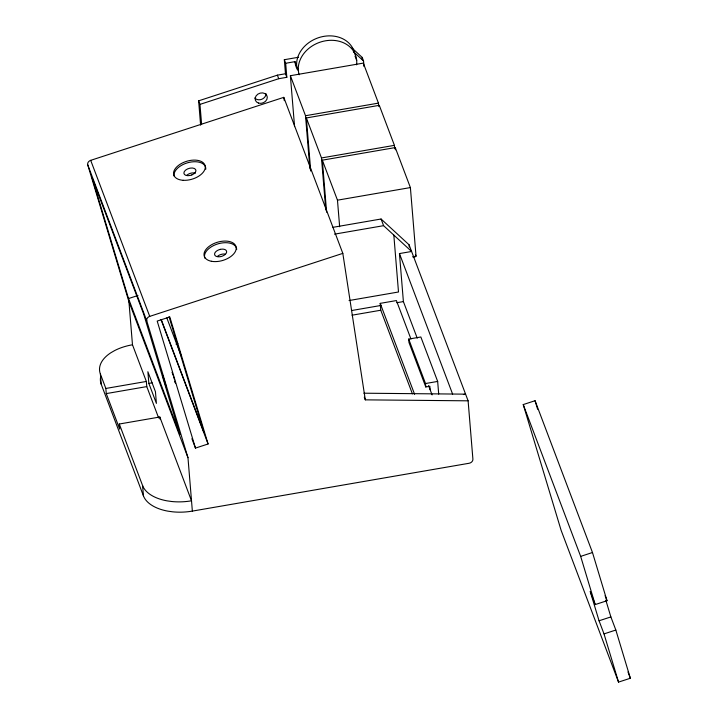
<?xml version="1.0" encoding="UTF-8"?>
<svg xmlns="http://www.w3.org/2000/svg" width="718" height="718" viewBox="0 0 718 718"><rect width="100%" height="100%" fill="white"/><g stroke="black" fill="none" stroke-linecap="round" stroke-linejoin="round"><path stroke-width="1.08" d="M200.618 125.147L198.626 100.843L277.381 75.157L285.477 73.757L286.823 77.311L278.719 78.711L199.963 104.397L201.605 124.286M90.692 160.347L283.781 97.352L342.818 253.373L365.309 399.854L468.109 400.824L472.902 459.134A4.146 3.402 -20.7 0 1 469.132 463.263L192.361 511.099A41.473 23.129 -4.7 0 1 172.571 511.808L167.859 511.144A41.473 23.129 -4.7 0 1 143.438 495.869L101.229 384.301L100.376 374.006A41.473 23.129 -4.7 0 1 110.958 352.691L114.62 350.581A41.473 23.129 -4.7 0 1 132.48 344.775L128.935 301.668L87.749 164.862A4.12 3.375 -20.7 0 1 90.692 160.347L149.721 316.378A4.12 3.375 -20.7 0 0 146.777 320.892L187.972 457.698L192.361 511.099M128.522 298.562L179.976 434.587L143.672 314.08L92.209 178.055L128.522 298.562L137.973 295.484M149.721 316.378L342.818 253.373M195.467 448.095L208.076 443.984L169.807 316.961L157.197 321.072L195.467 448.095L191.903 438.68M618.539 682.1L561.108 530.297L523.234 404.575L535.054 400.716L592.485 552.519L607.006 600.724L595.186 604.583L590.223 591.47L599.054 620.783L604.017 633.895L618.539 682.1L630.359 678.241L615.838 630.036L610.874 616.924L605.83 600.176M523.234 404.575L580.665 556.378L592.485 552.519M599.054 620.783L610.874 616.924M604.017 633.895L615.838 630.036M285.477 73.757L284.328 59.711L298.509 57.26M284.328 59.711L285.674 63.274L294.99 61.658L298.356 70.552M294.568 126.628L290.377 75.713L363.308 63.112L378.44 103.123L378.709 106.443M290.377 75.713L305.518 115.724L378.44 103.123M310.723 171.063L306.353 117.949L379.284 105.34L394.415 145.35L394.694 148.671M306.353 117.949L321.493 157.951L394.415 145.35M326.609 212.187L322.337 160.177L395.259 147.576L410.391 187.577L416.036 256.191L412.715 256.766M322.337 160.177L337.469 200.178L410.391 187.577M332.937 227.328L381.07 219.008L409.08 244.802L468.109 400.824M334.489 234.158L383.591 225.676L411.602 251.471L399.45 253.571L403.399 301.587L417.23 338.16M413.209 257.098L415.417 256.721M349.056 300.537L398.499 291.993L393.823 235.091M412.41 393.859L380.773 310.23L380.208 303.364L396.408 300.564L410.956 339.013M351.614 310.535L381.357 305.392M396.785 302.727L403.399 301.587M352.044 315.193L380.773 310.23M100.376 374.006L105.842 388.456L146.355 381.455L146.777 386.598L158.651 417.975M148.841 383.394L156.407 403.399L155.447 391.732L147.881 371.727L148.841 383.394L152.099 382.829M430.127 389.694L429.849 386.266L425.792 386.966L408.982 342.513L408.695 339.084L420.847 336.984L437.666 381.429L438.707 394.101M105.842 388.456L106.264 393.599L146.777 386.598M119.296 424.015L159.809 417.014L191.509 500.805A41.473 23.129 -4.7 0 1 171.719 501.514L167.007 500.85A41.473 23.129 -4.7 0 1 142.595 485.583L119.296 424.015L119.718 429.158L106.264 393.599M408.695 339.084L425.514 383.529L437.666 381.429M463.379 394.541L465.587 394.155L363.9 393.204M351.982 48.025L362.204 57.422L363.55 60.976L364.008 66.559M353.328 51.579L363.55 60.976M175.515 383.511L175.596 383.259M172.024 372.346L172.302 373.046M605.095 595.68L607.006 600.724M627.981 671.958L630.359 678.241M355.006 56.022L356.693 60.465M415.471 254.71L416.036 256.191M399.45 253.571L452.636 394.164M381.07 219.008L383.591 225.676M428.565 385.557L432.092 394.891M380.208 303.364L414.609 394.308M277.381 75.157L278.719 78.711M364.295 397.189L365.309 399.854M198.626 100.843L199.963 104.397M166.809 317.868L181.483 356.658M161.299 319.672L203.732 431.832L169.026 316.656M160.994 319.528L208.076 443.984M87.749 164.862L146.777 320.892M128.935 301.668L187.972 457.698M132.48 344.775L146.355 381.455M174.86 381.788L175.237 382.811M172.679 374.069L173.128 375.361M173.621 376.833L174.609 379.885M535.054 400.716L537.62 409.242M580.665 556.378L595.186 604.583M175.03 381.258L175.371 382.416M283.781 97.352L284.292 100.664M425.514 383.529L425.792 386.966M409.08 244.802L409.26 247.001M395.259 147.576L395.438 149.784M362.204 57.422L362.393 59.657M337.469 200.178L339.65 226.744M321.493 157.951L325.766 209.97M305.518 115.724L309.88 168.847M285.674 63.274L286.823 77.311M159.809 417.014L159.979 419.07M142.595 485.583L143.438 495.869M186.859 175.192A6.22 3.563 -16.8 0 1 195.395 173.191M217.653 256.227A6.22 3.563 -16.8 0 1 220.309 254.702L221.862 254.235A6.22 3.563 -16.8 0 1 224.913 254.055M174.151 176.089A16.334 9.343 -16.8 0 1 189.417 162.322A16.334 9.343 -16.8 0 1 205.761 169.26M204.845 258.112A16.586 9.487 -16.8 0 1 218.631 243.662A16.586 9.487 -16.8 0 1 236.716 249.442M176 344.101A16.586 9.253 -4.7 0 1 177.876 343.384M101.229 384.301A41.473 23.129 -4.7 0 1 100.646 376.896M297.44 69.799A29.86 24.475 -20.7 0 1 294.99 61.658M265.956 93.537A6.22 5.098 -20.7 0 1 261.819 99.272A6.22 5.098 -20.7 0 1 254.8 98.016M296.669 66.11A29.86 24.475 -20.7 0 1 322.544 36.609A29.86 24.475 -20.7 0 1 354.719 53.895M299.146 74.771A29.86 24.475 -20.7 0 1 325.487 40.809A29.86 24.475 -20.7 0 1 356.604 64.844M162.447 375.101L166.253 386.894L162.447 375.101M191.832 174.932L190.288 175.425A6.22 3.563 -16.8 0 1 184.293 171.602A6.22 3.563 -16.8 0 1 194.3 168.452A6.22 3.563 -16.8 0 1 191.832 174.932M220.39 249.343L218.837 249.81A6.22 3.563 -16.8 0 0 214.646 254.746A6.22 3.563 -16.8 0 0 220.821 256.586L222.383 256.12A6.22 3.563 -16.8 0 0 226.565 251.183A6.22 3.563 -16.8 0 0 220.39 249.343M183.171 180.29A16.334 9.343 -16.8 0 0 205.186 165.966A16.334 9.343 -16.8 0 0 179.913 164.386A16.334 9.343 -16.8 0 0 183.171 180.29M211.352 261.262A16.586 9.487 -16.8 0 0 236.213 248.67A16.586 9.487 -16.8 0 0 212.788 244.084A16.586 9.487 -16.8 0 0 211.352 261.262M258.516 103.087A6.22 5.098 -20.7 0 0 267.293 97.092A6.22 5.098 -20.7 0 0 257.843 94.166A6.22 5.098 -20.7 0 0 258.516 103.087"/></g></svg>
